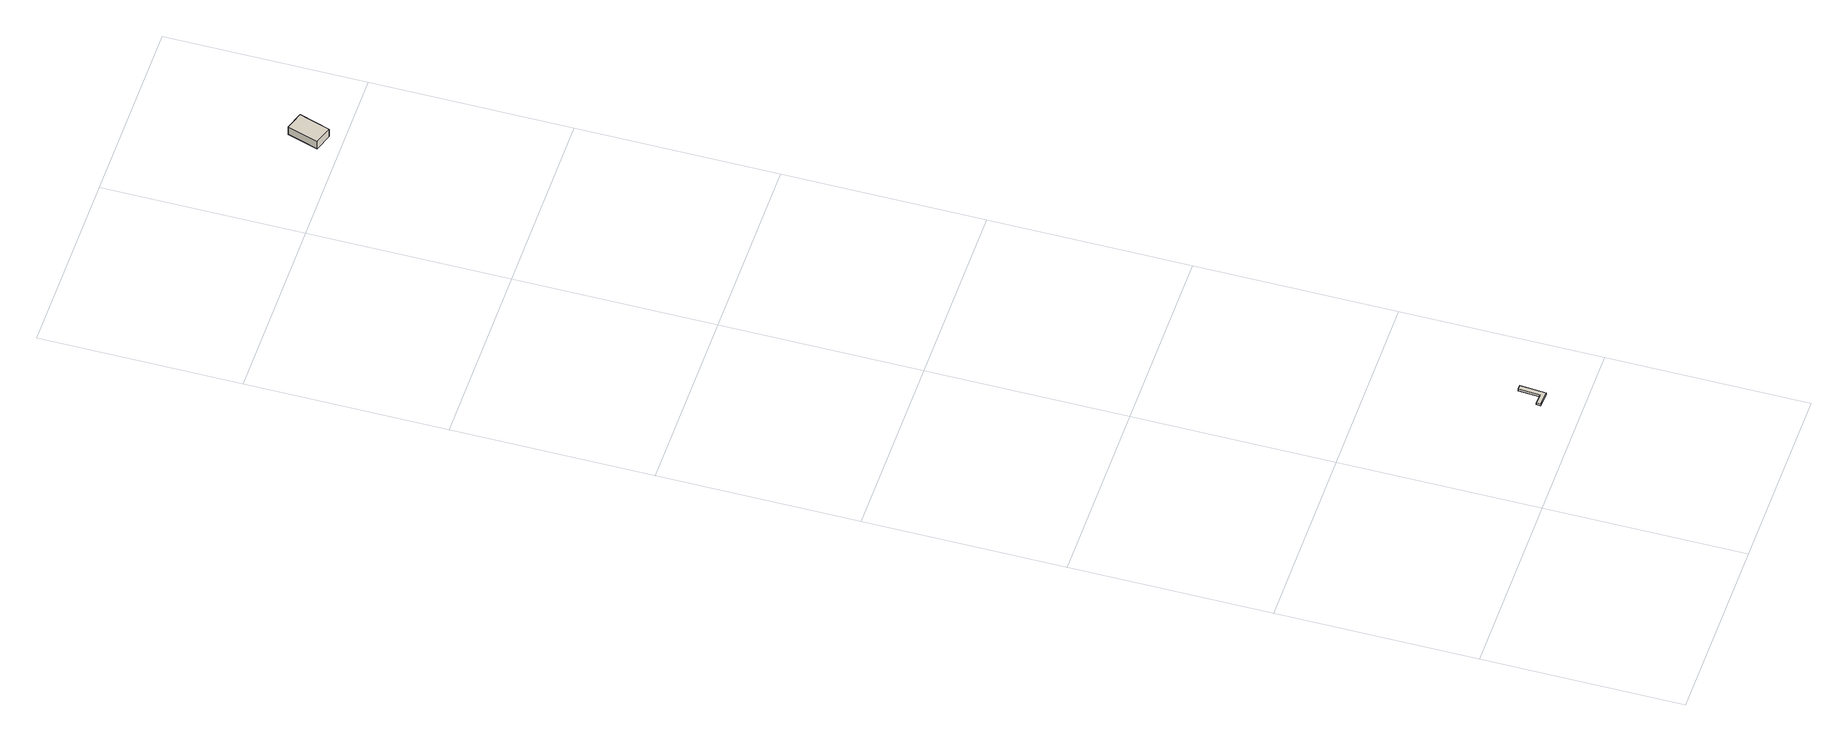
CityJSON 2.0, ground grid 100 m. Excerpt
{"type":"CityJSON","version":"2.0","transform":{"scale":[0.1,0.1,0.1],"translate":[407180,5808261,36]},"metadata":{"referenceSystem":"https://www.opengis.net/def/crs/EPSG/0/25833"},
"CityObjects":{
"building1":{"type":"Building","attributes":{"Gemeindeschluessel":"11000009","BezugspunktDach":"2200","function":"51009_1610","measuredHeight":1.17,"storeysAboveGround":0},"address":[{"country":"Germany","locality":"Berlin"}],"geometry":[{"type":"Solid","lod":"1","boundaries":[[[[0,1,2,3,4,5]],[[6,7,8,9,10,11]],[[6,11,5,4]],[[7,6,4,3]],[[8,7,3,2]],[[9,8,2,1]],[[10,9,1,0]],[[11,10,0,5]]]]}]},
"building2":{"type":"Building","attributes":{"Gemeindeschluessel":"11000009","BezugspunktDach":"2200","function":"31001_2520","measuredHeight":4.99,"storeysAboveGround":1},"address":[{"country":"Germany","locality":"Berlin","thoroughfareNumber":"146","thoroughfareName":"Müggelheimer Damm"}],"geometry":[{"type":"Solid","lod":"1","boundaries":[[[[12,13,14,15]],[[16,17,18,19]],[[16,19,15,14]],[[17,16,14,13]],[[18,17,13,12]],[[19,18,12,15]]]]}]}
},
"vertices":[
[78,5,715],[87,136,715],[64,137,715],[57,28,715],[5,30,715],[4,10,715],[5,30,703],[57,28,703],[64,137,703],[87,136,703],[78,5,703],[4,10,703],
[620,6075,58],[670,6231,58],[580,6260,58],[530,6104,58],[580,6260,8],[670,6231,8],[620,6075,8],[530,6104,8]
]}
